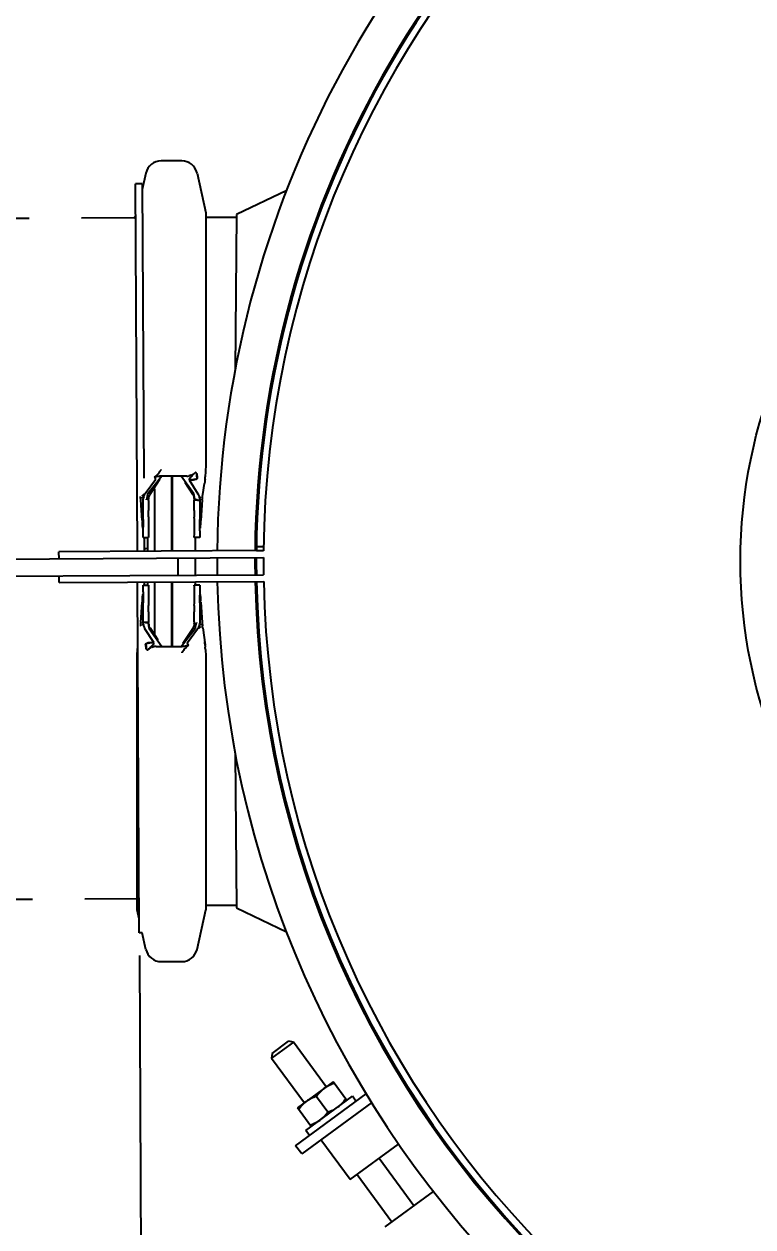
# Model space of a CAD drawing. Header units: millimetres. Extents: x 0 to 2800, y 0 to 1980.
# Drawn here: x 450.3 to 664.3, y 1183.2 to 1536.5 of the extents above; entities that cross this region are included whole.
import ezdxf

# ---------------------------------------------------------------- set-up
doc = ezdxf.new("R2010")
doc.units = ezdxf.units.MM
doc.header["$LTSCALE"] = 154
doc.header["$PDMODE"] = 3
doc.header["$PDSIZE"] = 8
doc.linetypes.add('DOT', pattern=[0.2, 0.1, -0.1])
doc.layers.get('0').update_dxf_attribs({"linetype": 'CONTINUOUS'})
doc.layers.get('Defpoints').update_dxf_attribs({"linetype": 'CONTINUOUS'})
doc.styles.get("Standard").update_dxf_attribs({"font": 'msjhl.ttc'})
doc.dimstyles.new('DIMSTYLE_4', dxfattribs={"dimtxt": 23.333333, "dimasz": 23.333333, "dimexe": 1.5, "dimexo": 1, "dimgap": 0.875, "dimtad": 1, "dimdec": 0, "dimdsep": 46, "dimtxsty": 'Standard', "dimblk": '_FILLED', "dimblk1": '_FILLED', "dimblk2": '_FILLED', "dimcen": 0.09, "dimazin": 2, "dimtp": 0.01, "dimtm": 0.01, "dimtfac": 1, "dimtdec": 0, "dimtofl": 0, "dimtmove": 0, "dimatfit": 3, "dimldrblk": '_FILLED', "dimfxl": 1, "dimtolj": 1, "dimarcsym": 0})

# ---------------------------------------------------------------- blocks, each defined once
blk = doc.blocks.new('_FILLED')
at = {"color": 0, "linetype": 'ByBlock'}
blk.add_solid([(0, 0), (-1, 0.214), (-1, -0.214)], dxfattribs=at)
blk = doc.blocks.new('*D104')
at = {"color": 0, "linetype": 'Continuous', "lineweight": -2}
for p, q in [((315.23, 1385.38), (315.23, 1725.68)), ((785.35, 1724.18), (338.56, 1724.18)), ((808.68, 1383.77), (808.68, 1725.68))]:
    blk.add_line(p, q, dxfattribs=at)
at = {"layer": 'Defpoints', "color": 0}
for p in [(315.23, 1724.18), (315.23, 1384.38), (808.68, 1382.77)]:
    blk.add_point(p, dxfattribs=at)
at = {"color": 0, "linetype": 'ByBlock', "lineweight": -2, "xscale": 23.3333333333, "yscale": 23.3333333333, "zscale": 23.3333333333, "rotation": 180}
blk.add_blockref('_FILLED', (315.23, 1724.18), dxfattribs=at)
at = {"color": 0, "linetype": 'ByBlock', "lineweight": -2, "xscale": 23.3333333333, "yscale": 23.3333333333, "zscale": 23.3333333333}
blk.add_blockref('_FILLED', (808.68, 1724.18), dxfattribs=at)
at = {"color": 0, "insert": (561.12, 1756.17), "char_height": 23.333, "attachment_point": 2, "line_spacing_factor": 0.9}
blk.add_mtext('\\A1;493', dxfattribs=at)
blk = doc.blocks.new('*D105')
at = {"color": 0, "linetype": 'Continuous', "lineweight": -2}
for p, q in [((1131.11, 1803.11), (208.58, 1798.44)), ((1156.53, 1391.65), (1154.44, 1804.73)), ((187.21, 1410.6), (185.24, 1799.82))]:
    blk.add_line(p, q, dxfattribs=at)
at = {"layer": 'Defpoints', "color": 0}
for p in [(185.24, 1798.32), (187.21, 1409.6), (1156.54, 1390.65)]:
    blk.add_point(p, dxfattribs=at)
at = {"color": 0, "linetype": 'ByBlock', "lineweight": -2, "xscale": 23.3333333333, "yscale": 23.3333333333, "zscale": 23.3333333333}
for p, rotation in [((1154.44, 1803.23), 0.2904615762000063), ((185.24, 1798.32), 180.2904615762)]:
    blk.add_blockref('_FILLED', p, dxfattribs=dict(at, rotation=rotation))
at = {"color": 0, "insert": (669.75, 1832.76), "char_height": 23.333, "attachment_point": 2, "rotation": 0.2905, "line_spacing_factor": 0.9}
blk.add_mtext('\\A1;969', dxfattribs=at)
blk = doc.blocks.new('*D107')
at = {"color": 0, "linetype": 'Continuous', "lineweight": -2}
for p, q in [((1110.22, 1373.58), (1112.06, 1010.62)), ((484.18, 1262.91), (485.47, 1007.44)), ((508.8, 1009.06), (1088.72, 1012))]:
    blk.add_line(p, q, dxfattribs=at)
at = {"layer": 'Defpoints', "color": 0}
for p in [(1110.22, 1374.58), (484.17, 1263.91), (1112.05, 1012.12)]:
    blk.add_point(p, dxfattribs=at)
at = {"color": 0, "linetype": 'ByBlock', "lineweight": -2, "xscale": 23.3333333333, "yscale": 23.3333333333, "zscale": 23.3333333333}
for p, rotation in [((485.46, 1008.94), 180.2904615762), ((1112.05, 1012.12), 0.2904615762000042)]:
    blk.add_blockref('_FILLED', p, dxfattribs=dict(at, rotation=rotation))
at = {"color": 0, "insert": (798.49, 1042.52), "char_height": 23.3333, "attachment_point": 2, "rotation": 0.2905, "line_spacing_factor": 0.9}
blk.add_mtext('\\A1;\\A1;630', dxfattribs=at)

msp = doc.modelspace()

# ---------------------------------------------------------------- linework, layer by layer
at = {"linetype": 'Continuous'}
for p, q in [((496.6004, 1496.3186), (490.5838, 1496.3186)), ((486.0913, 1492.7072), (485.036, 1487.9104)), ((501.0929, 1492.7072), (503.6547, 1481.0625)), ((485.0276, 1489.5797), (483.0276, 1489.5695)), ((483.5751, 1381.5709), (483.0276, 1489.5695)), ((485.0276, 1489.5797), (485.4659, 1403.1125)), ((527.4141, 1487.5843), (512.7254, 1480.521)), ((503.6548, 1481.0624), (503.6548, 1407.2515)), ((512.7254, 1480.521), (512.334, 1434.7916)), ((503.6548, 1479.7186), (512.7254, 1479.7186)), ((488.8845, 1402.5832), (485.9048, 1398.5488)), ((490.7921, 1403.7192), (486.6552, 1398.4821)), ((487.3689, 1398.4527), (490.2217, 1402.8416)), ((498.0972, 1403.7192), (490.5838, 1403.7192)), ((493.5847, 1403.7192), (493.5847, 1381.6217)), ((493.9221, 1381.6234), (493.9221, 1403.7192)), ((500.1215, 1398.4821), (496.3921, 1403.7192)), ((498.8156, 1402.5834), (501.3644, 1398.5537)), ((488.5921, 1400.0104), (488.5921, 1381.5964)), ((499.9695, 1398.2163), (497.6309, 1401.8134)), ((502.7841, 1398.2927), (503.3138, 1401.5939)), ((484.9597, 1390.7054), (484.5567, 1396.7499)), ((485.2921, 1393.6279), (485.2918, 1396.9024)), ((486.3171, 1397.0441), (486.2922, 1396.8968)), ((486.5002, 1398.4821), (486.6552, 1398.4821)), ((486.89, 1397.1033), (486.8909, 1396.9839)), ((486.8921, 1396.5476), (486.8921, 1393.6279)), ((500.1215, 1398.4821), (500.2765, 1398.4821)), ((500.2496, 1398.0844), (500.2325, 1398.1681)), ((500.2564, 1398.0529), (500.2541, 1398.0634)), ((500.2921, 1393.5949), (500.2921, 1396.6773)), ((501.0905, 1396.7104), (501.2426, 1396.6947)), ((501.2426, 1396.6947), (501.8921, 1396.63)), ((501.3798, 1398.5296), (501.4111, 1398.4809)), ((501.4111, 1398.4809), (501.4755, 1398.3817)), ((501.8921, 1396.6297), (501.8921, 1393.5949)), ((502.6267, 1396.7382), (502.2245, 1390.7054)), ((485.2735, 1390.9364), (485.2812, 1391.7192)), ((486.8735, 1390.9353), (486.8661, 1390.1651)), ((486.8812, 1391.7192), (486.8735, 1390.9353)), ((500.31, 1390.9615), (500.303, 1391.6861)), ((501.903, 1391.6861), (501.91, 1390.9605)), ((485.2921, 1385.7192), (486.8921, 1385.7192)), ((485.5541, 1385.7205), (485.5751, 1381.5811)), ((486.5921, 1385.7192), (486.5921, 1381.5862)), ((501.8921, 1385.7192), (500.2921, 1385.7192)), ((500.5913, 1385.586), (500.5913, 1381.6572)), ((520.6096, 1381.8972), (460.5738, 1381.4543)), ((460.5839, 1379.4544), (460.5738, 1381.4543)), ((485.5712, 1382.3538), (486.5921, 1382.5157)), ((518.5732, 1381.8982), (520.6096, 1381.8972)), ((520.6224, 1382.8972), (518.5977, 1382.8982)), ((437.5501, 1379.3376), (520.594, 1379.7678)), ((495.4435, 1379.6311), (495.4688, 1374.6312)), ((500.5913, 1379.6572), (500.5913, 1374.6571)), ((437.5754, 1374.3377), (520.6192, 1374.7647)), ((460.6194, 1372.4545), (460.6092, 1374.4544)), ((460.6194, 1372.4545), (520.6537, 1372.7617)), ((484.1429, 1269.5724), (483.6207, 1372.5711)), ((485.2921, 1371.7186), (486.8921, 1371.7186)), ((485.6207, 1372.5812), (485.6251, 1371.7122)), ((486.5921, 1372.5861), (486.5921, 1371.7186)), ((488.5921, 1372.5963), (488.5921, 1357.4195)), ((493.5847, 1372.6216), (493.5847, 1353.7186)), ((493.9221, 1353.7186), (493.9221, 1372.6233)), ((501.8921, 1371.7186), (500.2921, 1371.7186)), ((500.5913, 1372.6571), (500.5913, 1371.8512)), ((500.3107, 1366.5025), (500.3181, 1367.2727)), ((484.5575, 1360.6995), (484.9597, 1366.7323)), ((485.2812, 1365.7516), (485.2742, 1366.4773)), ((485.2921, 1360.8081), (485.2921, 1363.8429)), ((486.8742, 1366.4763), (486.8812, 1365.7516)), ((486.8921, 1363.8429), (486.8921, 1360.7605)), ((500.2921, 1360.8902), (500.2921, 1363.8099)), ((500.303, 1365.7186), (500.3107, 1366.5025)), ((501.8921, 1363.8099), (501.8924, 1360.5354)), ((501.9107, 1366.5014), (501.903, 1365.7186)), ((502.2245, 1366.7323), (502.6275, 1360.6878)), ((485.9416, 1360.743), (485.2921, 1360.8077)), ((486.0937, 1360.7274), (485.9416, 1360.743)), ((500.2943, 1360.3345), (500.2933, 1360.4538)), ((500.8671, 1360.3937), (500.892, 1360.541)), ((485.7731, 1358.9568), (485.7087, 1359.0561)), ((485.8044, 1358.9081), (485.7731, 1358.9568)), ((488.3686, 1354.8543), (485.8198, 1358.884)), ((487.0627, 1358.9556), (486.9077, 1358.9556)), ((486.9278, 1359.3849), (486.9301, 1359.3744)), ((486.9346, 1359.3533), (486.9517, 1359.2697)), ((487.0627, 1358.9556), (490.7921, 1353.7186)), ((487.2147, 1359.2214), (489.5533, 1355.6244)), ((496.3921, 1353.7186), (500.529, 1358.9556)), ((499.8153, 1358.9851), (496.9625, 1354.5961)), ((498.2997, 1354.8545), (501.2794, 1358.8889)), ((500.684, 1358.9556), (500.529, 1358.9556)), ((502.6915, 1359.72), (502.7052, 1359.7213)), ((502.7731, 1359.1297), (503.4592, 1354.1384)), ((489.087, 1353.7186), (496.6004, 1353.7186)), ((503.465, 1353.9512), (503.4592, 1354.1384)), ((483.5294, 1276.3748), (483.5294, 1350.1862)), ((503.6548, 1350.1669), (503.6548, 1276.3748)), ((512.3353, 1322.2709), (512.7254, 1276.9161)), ((484.1221, 1273.6812), (483.5295, 1276.3746)), ((501.0929, 1264.73), (503.6547, 1276.3746)), ((503.6548, 1277.7186), (512.7254, 1277.7186)), ((512.7254, 1276.9161), (527.3965, 1269.8614)), ((485.025, 1269.5769), (484.1429, 1269.5724)), ((486.0913, 1264.73), (485.025, 1269.5769)), ((490.5838, 1261.1186), (496.6004, 1261.1186)), ((529.3617, 1237.5052), (522.9196, 1232.7618)), ((523.132, 1234.16), (527.9635, 1237.7176)), ((529.3617, 1237.5052), (527.9635, 1237.7176)), ((539.032, 1224.3719), (529.3617, 1237.5052)), ((523.132, 1234.16), (522.9196, 1232.7618)), ((522.9196, 1232.7618), (532.59, 1219.6285)), ((541.0425, 1225.8523), (530.5794, 1218.1481)), ((545.0759, 1220.38), (541.0463, 1225.8527)), ((530.0392, 1207.0705), (550.7237, 1222.301)), ((552.3861, 1219.7995), (531.818, 1204.6547)), ((532.9982, 1211.4846), (546.6876, 1221.5644)), ((536.1563, 1221.5312), (539.4976, 1216.9935)), ((547.7548, 1220.1149), (546.6876, 1221.5644)), ((534.5388, 1212.7654), (530.5779, 1218.1447)), ((534.0655, 1210.0351), (532.9982, 1211.4846)), ((546.0759, 1197.0968), (537.4548, 1208.8052)), ((531.818, 1204.6547), (530.0392, 1207.0705)), ((546.0759, 1197.0968), (560.2698, 1207.5481)), ((564.7595, 1189.4314), (554.5311, 1203.3226)), ((548.0891, 1198.5791), (558.3174, 1184.688)), ((556.3043, 1183.2057), (570.4634, 1193.6314))]:
    msp.add_line(p, q, dxfattribs=at)
at = {"linetype": 'DOT'}
for p, q in [((482.5783, 1479.5671), (411.7413, 1479.208)), ((483.5922, 1279.5698), (412.8257, 1279.211))]:
    msp.add_line(p, q, dxfattribs=at)
at = {"linetype": 'Continuous'}
for points in [[(500.9768, 1404.5092), (500.9765, 1404.478), (500.9764, 1404.4468), (500.9765, 1404.4157), (500.9768, 1404.3846), (500.9773, 1404.3534), (500.978, 1404.3223)], [(501.1759, 1403.0841), (501.1783, 1403.0873), (501.1807, 1403.0906)], [(501.1852, 1403.0971), (501.1874, 1403.1004), (501.1896, 1403.1036)], [(501.1917, 1403.1069), (501.1938, 1403.1102), (501.1959, 1403.1134)], [(485.8693, 1398.5009), (485.8065, 1398.417), (485.7934, 1398.3995)], [(485.9046, 1398.5486), (485.8925, 1398.5332), (485.881, 1398.5171), (485.8693, 1398.5009)], [(486.5708, 1398.2824), (486.5607, 1398.2631), (486.5514, 1398.2403), (486.5428, 1398.214), (486.5346, 1398.1802), (486.5272, 1398.1428), (486.5216, 1398.1136), (486.518, 1398.0966)], [(486.6324, 1398.4403), (486.6283, 1398.4408), (486.6226, 1398.4365), (486.6153, 1398.4274), (486.6051, 1398.413), (486.5933, 1398.3936), (486.5836, 1398.3708), (486.5772, 1398.345), (486.573, 1398.3155), (486.5708, 1398.2824)], [(500.1977, 1398.2786), (500.1947, 1398.3141), (500.1897, 1398.3463), (500.1826, 1398.375), (500.1717, 1398.4016), (500.1588, 1398.4249), (500.1487, 1398.4412), (500.1431, 1398.4492), (500.1403, 1398.4504), (500.1402, 1398.4446)], [(500.2325, 1398.1681), (500.2229, 1398.2087), (500.2144, 1398.2379), (500.206, 1398.2612), (500.1977, 1398.2786)], [(486.9517, 1359.2697), (486.9613, 1359.229), (486.9698, 1359.1998), (486.9782, 1359.1766), (486.9865, 1359.1592)], [(486.9865, 1359.1592), (486.9895, 1359.1236), (486.9945, 1359.0915), (487.0016, 1359.0628), (487.0125, 1359.0362), (487.0254, 1359.0128), (487.0355, 1358.9966), (487.0411, 1358.9885), (487.0439, 1358.9874), (487.044, 1358.9932)], [(500.5518, 1358.9974), (500.5559, 1358.997), (500.5616, 1359.0013), (500.5689, 1359.0104), (500.5791, 1359.0248), (500.5909, 1359.0441), (500.6006, 1359.0669), (500.607, 1359.0928), (500.6112, 1359.1222), (500.6134, 1359.1553)], [(500.6134, 1359.1553), (500.6235, 1359.1747), (500.6328, 1359.1975), (500.6414, 1359.2238), (500.6496, 1359.2575), (500.657, 1359.295), (500.6626, 1359.3242), (500.6662, 1359.3411)], [(501.2796, 1358.8892), (501.2917, 1358.9046), (501.3032, 1358.9207), (501.3149, 1358.9369)], [(501.3149, 1358.9369), (501.3777, 1359.0208), (501.3908, 1359.0383)], [(485.9925, 1354.3308), (485.9904, 1354.3275), (485.9884, 1354.3243)], [(485.999, 1354.3406), (485.9968, 1354.3373), (485.9946, 1354.3341)], [(486.0083, 1354.3536), (486.0059, 1354.3504), (486.0035, 1354.3472)], [(486.2074, 1352.9286), (486.2077, 1352.9597), (486.2078, 1352.9909), (486.2077, 1353.022), (486.2074, 1353.0532), (486.2069, 1353.0843), (486.2062, 1353.1154)]]:
    msp.add_lwpolyline(points, dxfattribs=at)
msp.add_circle((808.5921, 1378.7186), 148, dxfattribs=at)
for centre, radius, start, end in [((808.5921, 1378.7186), 288, 1.185162, 179.393614), ((808.5921, 1378.7186), 301.6, 123.372804, 179.435539), ((808.5921, 1378.7186), 290.4917, 120.026437, 179.402556), ((808.5921, 1378.7186), 290.1, 120.026437, 179.401357), ((490.5838, 1491.7186), 4.6, 90, 167.589261), ((496.6004, 1491.7186), 4.6, 12.410736, 90), ((482.5758, 1480.0671), 0.5, 270.290462, 0.290462), ((478.8651, 1447.3794), 45.079, 282.462347, 282.771527), ((479.6931, 1412.5197), 12.8815, 322.919627, 324.463079), ((479.2513, 1412.8353), 13.4244, 324.463025, 325.895995), ((478.8773, 1413.0897), 13.8767, 325.8921, 326.568229), ((478.5481, 1413.3067), 14.271, 326.569551, 327.49802), ((498.0971, 1407.1722), 3.453, 270.002082, 280.691399), ((500.2848, 1402.0315), 1.7371, 137.737519, 140.158729), ((498.1994, 1406.8338), 3.099, 291.572515, 297.243202), ((498.2196, 1406.7937), 3.0541, 297.249822, 302.878397), ((498.7485, 1412.3804), 9.79, 275.575933, 276.831748), ((487.4618, 1415.9666), 17.1911, 315.641416, 316.340423), ((498.2615, 1406.7308), 2.9786, 302.858003, 308.506954), ((489.5432, 1413.9946), 14.324, 316.299293, 320.084042), ((498.3307, 1406.6434), 2.867, 308.51293, 320.077323), ((499.3484, 1402.3438), 2.7285, 62.762352, 64.350762), ((499.511, 1402.6738), 2.3606, 60.961846, 64.439006), ((499.666, 1402.9554), 2.0392, 58.462397, 60.930882), ((505.7095, 1404.4403), 4.733, 181.716856, 193.30716), ((505.5669, 1404.4119), 4.5877, 193.371534, 195.088178), ((505.5321, 1404.4025), 4.5516, 195.087886, 196.832144), ((505.5169, 1404.3602), 4.4971, 194.171404, 196.100126), ((488.947, 1403.6827), 14.5243, 356.43696, 359.143837), ((486.945, 1397.6349), 1.8083, 202.433694, 203.902231), ((487.6637, 1396.9095), 2.3719, 175.961537, 180.172777), ((487.763, 1396.9012), 2.4716, 143.00856, 175.932467), ((485.9759, 1397.3878), 1.0197, 126.04069, 129.283856), ((486.0152, 1397.3339), 1.0864, 122.97801, 126.041739), ((486.053, 1397.2755), 1.156, 111.50548, 122.978954), ((469.9485, 1399.6769), 16.5785, 349.824951, 350.346197), ((512.958, 1392.5671), 27.0144, 170.147575, 170.460698), ((511.1789, 1392.8339), 25.216, 168.151746, 170.053031), ((455.3833, 1396.7366), 31.5085, 359.885882, 0.449807), ((466.3341, 1396.7278), 20.5578, 359.489201, 359.849509), ((488.8654, 1397.1359), 1.9734, 150.392117, 161.492093), ((488.8396, 1397.1503), 1.9438, 146.666488, 150.384918), ((450.9004, 1422.1574), 43.4955, 326.609449, 326.975917), ((498.2892, 1397.1258), 2.0037, 11.291954, 15.233951), ((498.2474, 1397.1191), 2.046, 359.693846, 11.244439), ((571.6128, 1396.6841), 71.3207, 179.659263, 180.005474), ((500.0259, 1385.0491), 11.709, 85.051723, 87.661267), ((499.4506, 1378.8658), 17.919, 84.260326, 84.924276), ((514.0878, 1522.4056), 126.3654, 264.165708, 264.298386), ((499.1427, 1396.8794), 2.7746, 29.291927, 32.780516), ((499.2625, 1396.9452), 2.638, 22.051789, 29.318525), ((495.5392, 1334.5243), 62.4295, 84.159438, 84.30479), ((566.78, 1396.6348), 64.8879, 179.696928, 180.004236), ((507.6897, 1394.9096), 6.1547, 159.633029, 160.361473), ((281.0551, 1393.8449), 204.2371, 359.403655, 359.939131), ((282.6551, 1393.8449), 204.2371, 359.403655, 359.939131), ((705.8839, 1393.8131), 205.5919, 180.060821, 180.592768), ((707.4839, 1393.8131), 205.5919, 180.060821, 180.592768), ((552.007, 1393.4649), 67.0221, 182.347907, 182.652381), ((687.9689, 1388.0491), 202.7134, 179.611459, 179.810379), ((962.3881, 1385.9699), 477.1404, 179.403602, 179.585246), ((615.6141, 1388.2292), 128.7584, 179.782638, 180.335366), ((735.2645, 1387.8089), 248.4096, 179.456547, 179.790397), ((-30.09, 1385.4902), 530.4283, 0.438244, 0.591004), ((309.379, 1388.1161), 190.949, 0.040147, 0.429459), ((-27.5084, 1385.4991), 529.4466, 0.437864, 0.591026), ((311.1852, 1388.1169), 190.7428, 0.039371, 0.429035), ((382.5763, 1388.185), 119.3517, 359.753377, 0.030267), ((808.5921, 1378.7186), 301.6, 179.815554, 180.765558), ((808.5921, 1378.7186), 290.4917, 179.797244, 180.783789), ((808.5921, 1378.7186), 290.1, 179.796578, 180.784455), ((808.5921, 1378.7186), 288, 179.791265, 180.786624), ((808.5921, 1378.7186), 301.6, 181.14556, 359.435249), ((808.5921, 1378.7186), 290.4917, 181.178385, 359.40282), ((808.5921, 1378.7186), 290.1, 181.179584, 359.401622), ((808.5921, 1378.7186), 288, 181.185162, 359.393614), ((604.6069, 1369.2528), 119.3507, 179.753375, 180.030267), ((675.9981, 1369.3208), 190.742, 180.039371, 180.429036), ((1014.6934, 1371.9386), 529.4474, 180.437865, 180.591026), ((677.8043, 1369.3217), 190.9482, 180.040147, 180.42946), ((1017.2751, 1371.9476), 530.4291, 180.438245, 180.591005), ((251.9203, 1369.6288), 248.409, 359.456546, 359.790397), ((371.5711, 1369.2086), 128.7574, 359.782637, 0.335368), ((24.7957, 1371.4679), 477.1408, 359.403601, 359.585245), ((299.2161, 1369.3886), 202.7126, 359.611458, 359.810378), ((279.7002, 1363.6247), 205.592, 0.06082, 0.592768), ((281.3002, 1363.6247), 205.592, 0.06082, 0.592768), ((704.5292, 1363.5929), 204.2372, 179.403656, 179.939132), ((706.1292, 1363.5929), 204.2372, 179.403656, 179.939132), ((435.1767, 1363.9729), 67.0225, 2.347907, 2.652379), ((479.4941, 1362.5283), 6.1551, 339.633606, 340.362018), ((420.404, 1360.8029), 64.8881, 359.696929, 0.004236), ((491.645, 1422.9133), 62.4294, 264.159428, 264.30478), ((473.0964, 1235.0324), 126.3652, 84.165698, 84.298376), ((487.7337, 1378.572), 17.9189, 264.260316, 264.924268), ((487.1583, 1372.3886), 11.709, 265.051715, 267.661263), ((415.5711, 1360.7537), 71.321, 359.659264, 0.005474), ((488.9368, 1360.3186), 2.046, 179.693848, 191.244411), ((520.8502, 1360.71), 20.5578, 179.489202, 179.849509), ((531.801, 1360.7012), 31.5086, 179.885882, 180.449806), ((476.005, 1364.604), 25.2163, 348.151785, 350.053051), ((474.226, 1364.8707), 27.0147, 350.147597, 350.460717), ((517.2357, 1357.7609), 16.5785, 169.824967, 170.346215), ((499.4212, 1360.5365), 2.4716, 323.008675, 355.932474), ((499.5205, 1360.5283), 2.372, 355.961545, 0.172776), ((500.239, 1359.8028), 1.8085, 22.432997, 23.901443), ((487.9217, 1360.4926), 2.638, 202.051721, 209.318429), ((488.0415, 1360.5584), 2.7746, 209.291831, 212.780408), ((488.895, 1360.312), 2.0037, 191.291925, 195.233909), ((536.2821, 1335.2816), 43.4934, 146.609571, 146.976058), ((498.3446, 1360.2875), 1.9438, 326.66661, 330.385024), ((498.3188, 1360.3019), 1.9734, 330.392222, 341.492152), ((501.1312, 1360.1622), 1.156, 291.504663, 302.978167), ((501.1691, 1360.1039), 1.0864, 302.977223, 306.040962), ((501.2083, 1360.05), 1.0197, 306.039913, 309.283095), ((481.6673, 1353.0776), 4.4971, 14.17138, 16.100098), ((481.6521, 1353.0352), 4.5516, 15.08786, 16.832114), ((481.6173, 1353.0258), 4.5877, 13.371511, 15.088152), ((481.4747, 1352.9974), 4.733, 1.716854, 13.307138), ((497.6411, 1343.4431), 14.3241, 136.299522, 140.084273), ((488.8535, 1350.7944), 2.867, 128.513178, 140.077557), ((488.9227, 1350.7069), 2.9786, 122.858243, 128.507199), ((488.4357, 1345.0576), 9.7897, 95.576201, 96.832072), ((499.7224, 1341.4712), 17.1912, 135.641642, 136.340651), ((488.9646, 1350.644), 3.0541, 117.25005, 122.878636), ((488.9848, 1350.604), 3.099, 111.572724, 117.24343), ((486.8994, 1355.4062), 1.7371, 317.737727, 320.158929), ((489.0871, 1350.2656), 3.453, 90.002182, 100.691559), ((508.3191, 1310.0583), 45.079, 102.46236, 102.771541), ((495.4431, 1353.4329), 8.0572, 11.093723, 11.838748), ((496.7523, 1353.6838), 6.7242, 7.645399, 11.142162), ((497.4352, 1353.7785), 6.0348, 3.41934, 7.617038), ((479.141, 1350.9125), 24.4896, 5.217279, 6.006362), ((477.1008, 1350.7259), 26.5383, 4.47283, 5.218005), ((487.5182, 1354.4824), 2.0392, 238.462804, 240.931271), ((487.6732, 1354.7639), 2.3607, 240.962235, 244.439372), ((487.8358, 1355.094), 2.7285, 242.762732, 244.351127), ((508.6361, 1344.1311), 14.271, 146.569609, 147.49805), ((508.3069, 1344.348), 13.8767, 145.892179, 146.568286), ((507.9329, 1344.6024), 13.4244, 144.463057, 145.896075), ((507.4911, 1344.918), 12.8815, 142.919658, 144.46311), ((490.5838, 1265.7186), 4.6, 192.410736, 270), ((496.6004, 1265.7186), 4.6, 270, 347.589261), ((527.2978, 1225.5986), 14.9292, 324.131556, 324.802917)]:
    msp.add_arc(centre, radius, start, end, dxfattribs=at)
for points, knots in [([(503.6547, 1407.2489), (503.6547, 1406.96), (503.6426, 1405.8711), (503.583, 1404.7822), (503.5007, 1403.9864)], [0, 0, 0, 0, 0.26531463, 1, 1, 1, 1]), ([(488.8846, 1402.5831), (488.9702, 1402.6991), (488.9635, 1403.0762), (488.702, 1403.2515), (488.593, 1403.3626)], [0, 0, 0, 0, 0.48080039, 1, 1, 1, 1]), ([(499.6951, 1402.6378), (499.7322, 1402.6412), (499.8048, 1402.6481), (499.8774, 1402.6558), (499.913, 1402.6599)], [0, 0, 0, 0, 0.50924873, 1, 1, 1, 1]), ([(499.913, 1402.6599), (500.0709, 1402.678), (500.5009, 1402.7464), (500.9947, 1402.8595), (501.1754, 1403.0846)], [0, 0, 0, 0, 0.35499004, 1, 1, 1, 1]), ([(501.1963, 1403.1129), (501.1548, 1403.0539), (500.7935, 1402.7493), (500.299, 1402.7062), (499.9131, 1402.6599)], [0, 0, 0, 0, 0.15648447, 1, 1, 1, 1]), ([(500.7325, 1404.6934), (500.711, 1404.7068), (500.6663, 1404.7332), (500.6206, 1404.7577), (500.5972, 1404.7698)], [0, 0, 0, 0, 0.49079272, 1, 1, 1, 1]), ([(500.8791, 1404.5925), (500.856, 1404.6097), (500.808, 1404.6444), (500.7585, 1404.6772), (500.7325, 1404.6934)], [0, 0, 0, 0, 0.48456778, 1, 1, 1, 1]), ([(500.8793, 1404.5926), (500.8565, 1404.6103), (500.8084, 1404.6452), (500.7586, 1404.6775), (500.7326, 1404.6934)], [0, 0, 0, 0, 0.48655723, 1, 1, 1, 1]), ([(501.0361, 1404.4653), (501.0129, 1404.487), (500.9615, 1404.5306), (500.9078, 1404.5713), (500.8791, 1404.5925)], [0, 0, 0, 0, 0.47128951, 1, 1, 1, 1]), ([(500.9768, 1404.5092), (500.9616, 1404.5236), (500.9298, 1404.5523), (500.8966, 1404.5793), (500.8793, 1404.5926)], [0, 0, 0, 0, 0.48917599, 1, 1, 1, 1]), ([(485.0517, 1397.4669), (485.047, 1397.4712), (485.0377, 1397.4791), (485.0274, 1397.4855), (485.0223, 1397.4882)], [0, 0, 0, 0, 0.52493797, 1, 1, 1, 1]), ([(485.0223, 1397.4882), (485.0414, 1397.4801), (485.0795, 1397.4418), (485.1035, 1397.3966), (485.1166, 1397.3689)], [0, 0, 0, 0, 0.4034497, 1, 1, 1, 1]), ([(485.1113, 1397.3796), (485.1025, 1397.3974), (485.0853, 1397.4284), (485.063, 1397.4562), (485.0517, 1397.4669)], [0, 0, 0, 0, 0.55945473, 1, 1, 1, 1]), ([(485.0786, 1397.9566), (485.0999, 1397.9746), (485.1495, 1398.0181), (485.1987, 1398.062), (485.2272, 1398.0873)], [0, 0, 0, 0, 0.42275437, 1, 1, 1, 1]), ([(485.2268, 1398.0865), (485.2018, 1398.0633), (485.1593, 1398.0231), (485.1158, 1397.9837), (485.0963, 1397.9691)], [0, 0, 0, 0, 0.58314224, 1, 1, 1, 1]), ([(485.2031, 1397.1388), (485.1878, 1397.1812), (485.1599, 1397.2625), (485.1292, 1397.343), (485.1113, 1397.3796)], [0, 0, 0, 0, 0.52528597, 1, 1, 1, 1]), ([(485.1283, 1397.3428), (485.1421, 1397.311), (485.1677, 1397.2432), (485.1911, 1397.1747), (485.2031, 1397.1391)], [0, 0, 0, 0, 0.47973989, 1, 1, 1, 1]), ([(485.3304, 1398.1774), (485.3115, 1398.162), (485.2765, 1398.1322), (485.2426, 1398.1012), (485.2268, 1398.0865)], [0, 0, 0, 0, 0.5302163, 1, 1, 1, 1]), ([(485.2272, 1398.0873), (485.251, 1398.1084), (485.3021, 1398.1533), (485.3553, 1398.1956), (485.3845, 1398.2169)], [0, 0, 0, 0, 0.46891269, 1, 1, 1, 1]), ([(485.3845, 1398.2169), (485.3997, 1398.228), (485.4307, 1398.2496), (485.4629, 1398.2696), (485.4794, 1398.2791)], [0, 0, 0, 0, 0.49663777, 1, 1, 1, 1]), ([(485.4794, 1398.2791), (485.5119, 1398.2978), (485.5801, 1398.3312), (485.6513, 1398.3573), (485.6875, 1398.3691)], [0, 0, 0, 0, 0.49620575, 1, 1, 1, 1]), ([(485.6875, 1398.3691), (485.7049, 1398.3747), (485.7401, 1398.3854), (485.7755, 1398.3949), (485.7934, 1398.3995)], [0, 0, 0, 0, 0.49791254, 1, 1, 1, 1]), ([(500.328, 1397.3902), (500.3163, 1397.412), (500.2922, 1397.4549), (500.2669, 1397.4972), (500.2541, 1397.5181)], [0, 0, 0, 0, 0.50213289, 1, 1, 1, 1]), ([(500.4258, 1397.1644), (500.4134, 1397.2036), (500.3839, 1397.2804), (500.3474, 1397.354), (500.328, 1397.3902)], [0, 0, 0, 0, 0.50047824, 1, 1, 1, 1]), ([(501.9713, 1397.1911), (501.9843, 1397.2296), (502.0086, 1397.3006), (502.0378, 1397.37), (502.0539, 1397.4005)], [0, 0, 0, 0, 0.54073705, 1, 1, 1, 1]), ([(502.1326, 1397.4908), (502.1173, 1397.4837), (502.0858, 1397.4564), (502.0647, 1397.4216), (502.0539, 1397.4006)], [0, 0, 0, 0, 0.41554927, 1, 1, 1, 1]), ([(502.0539, 1397.4005), (502.0626, 1397.417), (502.0794, 1397.4455), (502.1018, 1397.4705), (502.1132, 1397.4792)], [0, 0, 0, 0, 0.5647625, 1, 1, 1, 1]), ([(502.7048, 1397.6986), (502.7001, 1397.7082), (502.6832, 1397.724), (502.6623, 1397.718), (502.6546, 1397.7217)], [0, 0, 0, 0, 0.55622975, 1, 1, 1, 1]), ([(502.7061, 1397.7119), (502.711, 1397.7522), (502.7205, 1397.8314), (502.7301, 1397.9106), (502.7349, 1397.9495)], [0, 0, 0, 0, 0.50874568, 1, 1, 1, 1]), ([(502.7349, 1397.9495), (502.7422, 1398.0078), (502.7556, 1398.1063), (502.7717, 1398.205), (502.7831, 1398.2442)], [0, 0, 0, 0, 0.58968489, 1, 1, 1, 1]), ([(485.0413, 1390.7191), (485.0295, 1391.0059), (485.0222, 1391.5192), (484.9741, 1392.2722), (485.0578, 1392.6179), (484.9911, 1392.9699), (485.0491, 1392.9691)], [0, 0, 0, 0, 0.38204013, 0.70646596, 0.92274282, 1, 1, 1, 1]), ([(485.0491, 1392.9691), (485.1075, 1392.9682), (485.0544, 1392.6222), (485.1537, 1392.2714), (485.141, 1391.5211), (485.1615, 1391.0065), (485.1661, 1390.7192)], [0, 0, 0, 0, 0.07766429, 0.29395481, 0.61778089, 1, 1, 1, 1]), ([(502.0245, 1391.0784), (502.0293, 1391.3275), (502.0483, 1391.7654), (502.0432, 1392.3975), (502.1239, 1392.688), (502.0877, 1392.9684), (502.1351, 1392.9691)], [0, 0, 0, 0, 0.3941309, 0.71488426, 0.92501078, 1, 1, 1, 1]), ([(502.1351, 1392.9691), (502.1931, 1392.9699), (502.1264, 1392.618), (502.2101, 1392.2721), (502.162, 1391.5192), (502.1547, 1391.0058), (502.143, 1390.7191)], [0, 0, 0, 0, 0.07726243, 0.29354587, 0.61796883, 1, 1, 1, 1]), ([(485.177, 1388.4693), (485.1304, 1388.4711), (485.2022, 1388.7544), (485.0967, 1389.0415), (485.1036, 1389.6761), (485.0683, 1390.114), (485.0568, 1390.3633)], [0, 0, 0, 0, 0.07367885, 0.28412512, 0.60549612, 1, 1, 1, 1]), ([(485.2921, 1385.7192), (485.2921, 1385.7875), (485.2334, 1386.7867), (485.2536, 1387.788), (485.2566, 1388.72)], [0, 0, 0, 0, 0.06829558, 1, 1, 1, 1]), ([(502.143, 1390.7191), (502.1312, 1390.4319), (502.0917, 1389.9179), (502.1023, 1389.1666), (501.9734, 1388.8192), (502.0647, 1388.4715), (502.0072, 1388.4693)], [0, 0, 0, 0, 0.38258276, 0.70686364, 0.92342053, 1, 1, 1, 1]), ([(486.8579, 1387.4756), (486.8595, 1387.2271), (486.8608, 1386.6415), (486.8921, 1386.0563), (486.8921, 1385.7192)], [0, 0, 0, 0, 0.42426487, 1, 1, 1, 1]), ([(500.2921, 1385.7192), (500.2959, 1385.809), (500.3238, 1386.6523), (500.3283, 1387.4962), (500.328, 1388.2499)], [0, 0, 0, 0, 0.10662925, 1, 1, 1, 1]), ([(501.9269, 1387.6712), (501.9258, 1387.423), (501.9199, 1386.7722), (501.9093, 1386.1214), (501.8921, 1385.7192)], [0, 0, 0, 0, 0.38141435, 1, 1, 1, 1]), ([(485.2573, 1369.7665), (485.2584, 1370.0148), (485.2643, 1370.6655), (485.2749, 1371.3164), (485.2921, 1371.7186)], [0, 0, 0, 0, 0.38141602, 1, 1, 1, 1]), ([(486.8921, 1371.7186), (486.8883, 1371.6287), (486.8604, 1370.7855), (486.8559, 1369.9416), (486.8562, 1369.1879)], [0, 0, 0, 0, 0.10662769, 1, 1, 1, 1]), ([(500.3263, 1369.9622), (500.3247, 1370.2106), (500.3188, 1370.7962), (500.3045, 1371.3816), (500.2921, 1371.7186)], [0, 0, 0, 0, 0.42426739, 1, 1, 1, 1]), ([(501.8921, 1371.7186), (501.8948, 1371.6503), (501.9321, 1370.6506), (501.9306, 1369.6498), (501.9276, 1368.7178)], [0, 0, 0, 0, 0.06829359, 1, 1, 1, 1]), ([(485.0413, 1366.7186), (485.053, 1367.0058), (485.0925, 1367.5198), (485.0819, 1368.2711), (485.2108, 1368.6185), (485.1195, 1368.9662), (485.177, 1368.9685)], [0, 0, 0, 0, 0.38258239, 0.70686334, 0.92342044, 1, 1, 1, 1]), ([(502.0072, 1368.9685), (502.0538, 1368.9667), (501.982, 1368.6834), (502.0875, 1368.3962), (502.0806, 1367.7616), (502.1159, 1367.3238), (502.1274, 1367.0744)], [0, 0, 0, 0, 0.07367893, 0.28412538, 0.60549645, 1, 1, 1, 1]), ([(485.0491, 1364.4687), (484.9911, 1364.4679), (485.0578, 1364.8198), (484.9741, 1365.1656), (485.0222, 1365.9185), (485.0295, 1366.4319), (485.0413, 1366.7186)], [0, 0, 0, 0, 0.07726234, 0.29354557, 0.61796846, 1, 1, 1, 1]), ([(485.1597, 1366.3594), (485.1549, 1366.1102), (485.1359, 1365.6724), (485.141, 1365.0403), (485.0603, 1364.7498), (485.0965, 1364.4693), (485.0491, 1364.4687)], [0, 0, 0, 0, 0.39413058, 0.71488401, 0.9250107, 1, 1, 1, 1]), ([(502.1351, 1364.4687), (502.0767, 1364.4695), (502.1298, 1364.8155), (502.0305, 1365.1663), (502.0432, 1365.9166), (502.0227, 1366.4312), (502.0181, 1366.7186)], [0, 0, 0, 0, 0.07766438, 0.29395511, 0.61778126, 1, 1, 1, 1]), ([(502.143, 1366.7186), (502.1547, 1366.4319), (502.162, 1365.9186), (502.2101, 1365.1655), (502.1264, 1364.8198), (502.1931, 1364.4678), (502.1351, 1364.4687)], [0, 0, 0, 0, 0.3820405, 0.70646627, 0.92274291, 1, 1, 1, 1]), ([(485.2129, 1360.2466), (485.1999, 1360.2082), (485.1756, 1360.1371), (485.1464, 1360.0678), (485.1303, 1360.0373)], [0, 0, 0, 0, 0.54073612, 1, 1, 1, 1]), ([(486.7584, 1360.2734), (486.7708, 1360.2342), (486.8004, 1360.1574), (486.8368, 1360.0837), (486.8562, 1360.0476)], [0, 0, 0, 0, 0.50047824, 1, 1, 1, 1]), ([(501.9811, 1360.299), (501.9964, 1360.2565), (502.0243, 1360.1753), (502.055, 1360.0947), (502.0729, 1360.0581)], [0, 0, 0, 0, 0.5252854, 1, 1, 1, 1]), ([(502.0559, 1360.0949), (502.0421, 1360.1268), (502.0165, 1360.1945), (501.9931, 1360.263), (501.9811, 1360.2987)], [0, 0, 0, 0, 0.47974034, 1, 1, 1, 1]), ([(484.4795, 1359.7391), (484.4842, 1359.7295), (484.501, 1359.7137), (484.5219, 1359.7197), (484.5296, 1359.716)], [0, 0, 0, 0, 0.55622226, 1, 1, 1, 1]), ([(485.0516, 1359.947), (485.0669, 1359.9541), (485.0984, 1359.9814), (485.1195, 1360.0162), (485.1303, 1360.0372)], [0, 0, 0, 0, 0.41554965, 1, 1, 1, 1]), ([(485.1303, 1360.0373), (485.1216, 1360.0208), (485.1048, 1359.9922), (485.0824, 1359.9673), (485.071, 1359.9585)], [0, 0, 0, 0, 0.5647616, 1, 1, 1, 1]), ([(486.8562, 1360.0476), (486.8679, 1360.0258), (486.892, 1359.9828), (486.9173, 1359.9406), (486.9301, 1359.9197)], [0, 0, 0, 0, 0.50213288, 1, 1, 1, 1]), ([(501.4967, 1359.0687), (501.4793, 1359.0631), (501.4441, 1359.0524), (501.4087, 1359.0428), (501.3908, 1359.0383)], [0, 0, 0, 0, 0.49791242, 1, 1, 1, 1]), ([(501.7048, 1359.1587), (501.6723, 1359.1399), (501.6041, 1359.1065), (501.5329, 1359.0804), (501.4967, 1359.0687)], [0, 0, 0, 0, 0.49620534, 1, 1, 1, 1]), ([(501.7997, 1359.2208), (501.7845, 1359.2098), (501.7535, 1359.1881), (501.7213, 1359.1682), (501.7048, 1359.1587)], [0, 0, 0, 0, 0.49663755, 1, 1, 1, 1]), ([(501.957, 1359.3505), (501.9332, 1359.3294), (501.8821, 1359.2845), (501.8289, 1359.2421), (501.7997, 1359.2208)], [0, 0, 0, 0, 0.46891206, 1, 1, 1, 1]), ([(501.8538, 1359.2603), (501.8727, 1359.2757), (501.9077, 1359.3055), (501.9416, 1359.3365), (501.9574, 1359.3512)], [0, 0, 0, 0, 0.53021684, 1, 1, 1, 1]), ([(502.1056, 1359.4811), (502.0843, 1359.4631), (502.0347, 1359.4196), (501.9855, 1359.3757), (501.957, 1359.3505)], [0, 0, 0, 0, 0.4227529, 1, 1, 1, 1]), ([(501.9574, 1359.3512), (501.9824, 1359.3744), (502.0249, 1359.4147), (502.0684, 1359.454), (502.0879, 1359.4687)], [0, 0, 0, 0, 0.58314348, 1, 1, 1, 1]), ([(502.1619, 1359.9496), (502.1428, 1359.9576), (502.1047, 1359.9959), (502.0807, 1360.0411), (502.0676, 1360.0688)], [0, 0, 0, 0, 0.40345061, 1, 1, 1, 1]), ([(502.0729, 1360.0581), (502.0817, 1360.0404), (502.0989, 1360.0094), (502.1212, 1359.9816), (502.1325, 1359.9709)], [0, 0, 0, 0, 0.55945368, 1, 1, 1, 1]), ([(502.1325, 1359.9709), (502.1372, 1359.9665), (502.1465, 1359.9587), (502.1568, 1359.9522), (502.1619, 1359.9496)], [0, 0, 0, 0, 0.52493882, 1, 1, 1, 1]), ([(502.7731, 1359.1297), (502.7539, 1359.2689), (502.7309, 1359.4711), (502.7111, 1359.6736), (502.7052, 1359.7363)], [0, 0, 0, 0, 0.69053262, 1, 1, 1, 1]), ([(483.5295, 1350.1887), (483.5295, 1350.4776), (483.5416, 1351.5665), (483.6012, 1352.6555), (483.6835, 1353.4513)], [0, 0, 0, 0, 0.26531442, 1, 1, 1, 1]), ([(485.9879, 1354.3249), (486.0294, 1354.3838), (486.3907, 1354.6884), (486.8852, 1354.7315), (487.2711, 1354.7778)], [0, 0, 0, 0, 0.15648583, 1, 1, 1, 1]), ([(487.2712, 1354.7778), (487.1133, 1354.7598), (486.6833, 1354.6913), (486.1895, 1354.5782), (486.0088, 1354.3531)], [0, 0, 0, 0, 0.35498908, 1, 1, 1, 1]), ([(487.4891, 1354.8), (487.452, 1354.7966), (487.3794, 1354.7896), (487.3068, 1354.7819), (487.2712, 1354.7778)], [0, 0, 0, 0, 0.50924881, 1, 1, 1, 1]), ([(498.2996, 1354.8546), (498.214, 1354.7387), (498.2207, 1354.3616), (498.4822, 1354.1863), (498.5912, 1354.0751)], [0, 0, 0, 0, 0.48080081, 1, 1, 1, 1]), ([(503.465, 1353.9512), (503.4655, 1353.9338), (503.4663, 1353.8989), (503.4673, 1353.8641), (503.4679, 1353.8466)], [0, 0, 0, 0, 0.49903872, 1, 1, 1, 1]), ([(486.1481, 1352.9725), (486.1713, 1352.9507), (486.2227, 1352.9071), (486.2764, 1352.8664), (486.3051, 1352.8452)], [0, 0, 0, 0, 0.47128915, 1, 1, 1, 1]), ([(486.2074, 1352.9286), (486.2226, 1352.9141), (486.2544, 1352.8854), (486.2876, 1352.8585), (486.3049, 1352.8451)], [0, 0, 0, 0, 0.48917581, 1, 1, 1, 1]), ([(486.3049, 1352.8451), (486.3277, 1352.8274), (486.3758, 1352.7925), (486.4256, 1352.7603), (486.4516, 1352.7443)], [0, 0, 0, 0, 0.48655704, 1, 1, 1, 1]), ([(486.3051, 1352.8452), (486.3282, 1352.8281), (486.3763, 1352.7933), (486.4257, 1352.7605), (486.4517, 1352.7443)], [0, 0, 0, 0, 0.48456759, 1, 1, 1, 1]), ([(486.4517, 1352.7443), (486.4733, 1352.7309), (486.5179, 1352.7045), (486.5636, 1352.6801), (486.587, 1352.668)], [0, 0, 0, 0, 0.49079261, 1, 1, 1, 1])]:
    msp.add_open_spline(points, degree=3, knots=knots, dxfattribs=at)
for points in [[(488.5931, 1403.3626), (489.0881, 1403.7873), (489.5765, 1404.2327), (489.9698, 1404.7531)], [(489.5154, 1403.5727), (489.2868, 1403.5216), (489.0589, 1403.4675), (488.8304, 1403.4157)], [(490.1657, 1403.6918), (489.947, 1403.6648), (489.7304, 1403.6209), (489.5154, 1403.5727)], [(490.5838, 1403.7192), (490.4442, 1403.7192), (490.3043, 1403.7089), (490.1657, 1403.6918)], [(498.951, 1403.1444), (498.8278, 1402.9966), (498.7127, 1402.746), (498.8155, 1402.5834)], [(499.3388, 1403.9519), (499.1453, 1403.8753), (498.9434, 1403.8179), (498.739, 1403.7793)], [(498.8155, 1402.5834), (499.107, 1402.6195), (499.4026, 1402.6108), (499.6951, 1402.6378)], [(499.6998, 1402.6367), (499.4059, 1402.608), (499.1107, 1402.5912), (498.8156, 1402.5834)], [(499.2858, 1403.484), (499.1897, 1403.3899), (499.0896, 1403.2994), (498.9992, 1403.1998)], [(499.7531, 1403.9474), (499.5997, 1403.7906), (499.4426, 1403.6375), (499.2858, 1403.484)], [(501.1959, 1403.1134), (501.0842, 1403.4951), (501.0008, 1403.8907), (500.9884, 1404.2882)], [(501.0146, 1404.4711), (501.0097, 1404.0644), (501.0571, 1403.6535), (501.1567, 1403.2592)], [(503.4432, 1402.7801), (503.4184, 1402.3831), (503.3768, 1401.9866), (503.3138, 1401.5939)], [(503.5007, 1403.9864), (503.4831, 1403.817), (503.463, 1403.6451), (503.4813, 1403.4758)], [(484.6122, 1396.7531), (484.5901, 1397.0841), (484.5096, 1397.4089), (484.4767, 1397.739)], [(486.89, 1397.1033), (486.8884, 1397.3252), (486.9231, 1397.5505), (486.9935, 1397.7609)], [(499.9695, 1398.2163), (500.0824, 1398.044), (500.1684, 1397.8511), (500.2225, 1397.6522)], [(500.2541, 1397.5181), (500.3232, 1397.6474), (500.3069, 1397.8138), (500.2765, 1397.9572)], [(500.5037, 1396.7484), (500.4783, 1396.8871), (500.4683, 1397.0298), (500.4258, 1397.1644)], [(500.5037, 1396.7484), (500.6994, 1396.7423), (500.8958, 1396.7326), (501.0891, 1396.7017)], [(501.893, 1396.9781), (501.8947, 1397.3032), (501.8293, 1397.6342), (501.7075, 1397.9356)], [(502.6267, 1396.7382), (502.6481, 1397.0587), (502.6725, 1397.379), (502.7048, 1397.6986)], [(484.5575, 1360.6995), (484.5361, 1360.379), (484.5117, 1360.0587), (484.4795, 1359.7391)], [(485.2912, 1360.4597), (485.2895, 1360.1346), (485.3549, 1359.8036), (485.4767, 1359.5022)], [(486.6805, 1360.6894), (486.4848, 1360.6955), (486.2884, 1360.7052), (486.0951, 1360.736)], [(486.6805, 1360.6894), (486.7059, 1360.5506), (486.7159, 1360.4079), (486.7584, 1360.2734)], [(500.2943, 1360.3345), (500.2958, 1360.1126), (500.2611, 1359.8873), (500.1907, 1359.6769)], [(502.572, 1360.6846), (502.5941, 1360.3536), (502.6746, 1360.0288), (502.7075, 1359.6987)], [(486.9301, 1359.9197), (486.861, 1359.7904), (486.8773, 1359.6239), (486.9077, 1359.4805)], [(487.2147, 1359.2214), (487.1018, 1359.3938), (487.0158, 1359.5867), (486.9617, 1359.7855)], [(485.9884, 1354.3243), (486.1, 1353.9427), (486.1834, 1353.547), (486.1958, 1353.1495)], [(486.1696, 1352.9666), (486.1745, 1353.3733), (486.1271, 1353.7842), (486.0275, 1354.1785)], [(487.4311, 1353.4903), (487.5845, 1353.6471), (487.7416, 1353.8003), (487.8984, 1353.9537)], [(487.4845, 1354.801), (487.7783, 1354.8298), (488.0735, 1354.8465), (488.3686, 1354.8543)], [(488.3687, 1354.8544), (488.0772, 1354.8183), (487.7816, 1354.8269), (487.4891, 1354.8)], [(487.8454, 1353.4859), (488.0389, 1353.5624), (488.2408, 1353.6199), (488.4452, 1353.6585)], [(487.8984, 1353.9537), (487.9946, 1354.0478), (488.0946, 1354.1383), (488.185, 1354.2379)], [(488.2332, 1354.2933), (488.3564, 1354.4411), (488.4715, 1354.6917), (488.3687, 1354.8544)], [(496.6004, 1353.7186), (496.74, 1353.7186), (496.8799, 1353.7289), (497.0185, 1353.746)], [(497.0185, 1353.746), (497.2372, 1353.7729), (497.4538, 1353.8169), (497.6688, 1353.865)], [(498.5911, 1354.0752), (498.0961, 1353.6505), (497.6077, 1353.205), (497.2144, 1352.6847)], [(497.6688, 1353.865), (497.8974, 1353.9162), (498.1253, 1353.9703), (498.3538, 1354.022)], [(503.4679, 1353.8466), (503.4721, 1353.7208), (503.4816, 1353.5944), (503.5059, 1353.4708)], [(503.5583, 1352.7955), (503.6266, 1351.9222), (503.6547, 1351.0454), (503.6547, 1350.1694)], [(538.429, 1223.926), (537.5428, 1223.2735), (536.7907, 1222.4305), (536.1563, 1221.5312)], [(541.3905, 1225.3853), (540.3434, 1225.0465), (539.3152, 1224.5785), (538.429, 1223.926)], [(533.1948, 1220.072), (532.3087, 1219.4194), (531.5565, 1218.5765), (530.9222, 1217.6772)], [(536.1563, 1221.5312), (535.1093, 1221.1924), (534.081, 1220.7245), (533.1948, 1220.072)], [(542.459, 1218.4528), (543.3452, 1219.1053), (544.0974, 1219.9483), (544.7317, 1220.8475)], [(537.6363, 1214.9221), (538.3036, 1215.4808), (538.8859, 1216.1459), (539.3959, 1216.8511)], [(539.4976, 1216.9935), (539.9827, 1217.1505), (540.4613, 1217.3322), (540.9233, 1217.5481)], [(534.2634, 1213.1395), (535.3104, 1213.4783), (536.3387, 1213.9462), (537.2249, 1214.5987)]]:
    msp.add_open_spline(points, degree=3, dxfattribs=at)

# ---------------------------------------------------------------- dimensions: what is measured, and where the dimension line sits
for base, p1, p2, angle, picture, middle in [((185.2444, 1798.3169), (1156.5361, 1390.6493), (187.215, 1409.6011), 180.290462, '*D105', (669.9141, 1800.774)), ((315.2302, 1724.1801), (808.6813, 1382.7726), (315.2302, 1384.3842), 180, '*D104', (561.1175, 1724.1801))]:
    dim = msp.add_linear_dim(base=base, p1=p1, p2=p2, angle=angle, dimstyle='DIMSTYLE_4', dxfattribs=at)
    dim.commit()
    dim.dimension.update_dxf_attribs({"geometry": picture, "text_midpoint": middle, "dimtype": 160})
dim = msp.add_linear_dim(base=(1112.0545, 1012.1211), p1=(484.1716, 1263.9058), p2=(1110.217, 1374.5809), angle=0.290462, text='\\A1;630', dimstyle='DIMSTYLE_4', override={"dimtxsty": 'Standard'}, dxfattribs=at)
dim.commit()
dim.dimension.update_dxf_attribs({"geometry": '*D107', "text_midpoint": (798.6474, 1010.5322), "dimtype": 160})

doc.saveas('drawing.dxf')
